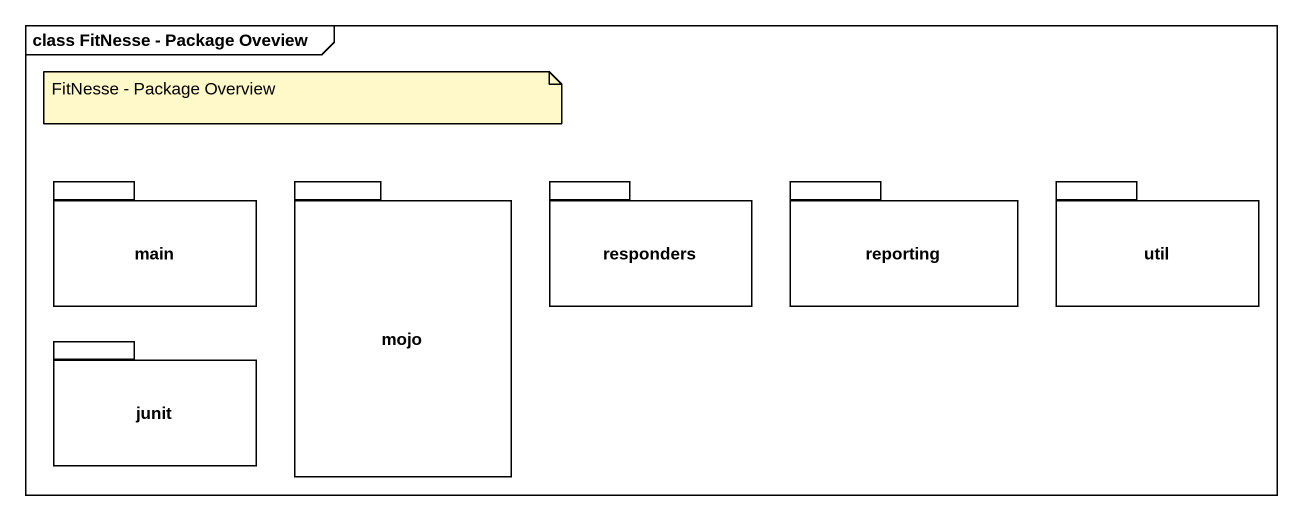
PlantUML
@startuml
mainframe class FitNesse - Package Oveview
package main {
}
package mojo {
}
package responders {
}
package reporting {
}
package util {
}
package junit {
}
note as N1
  FitNesse - Package Overview
end note
@enduml
